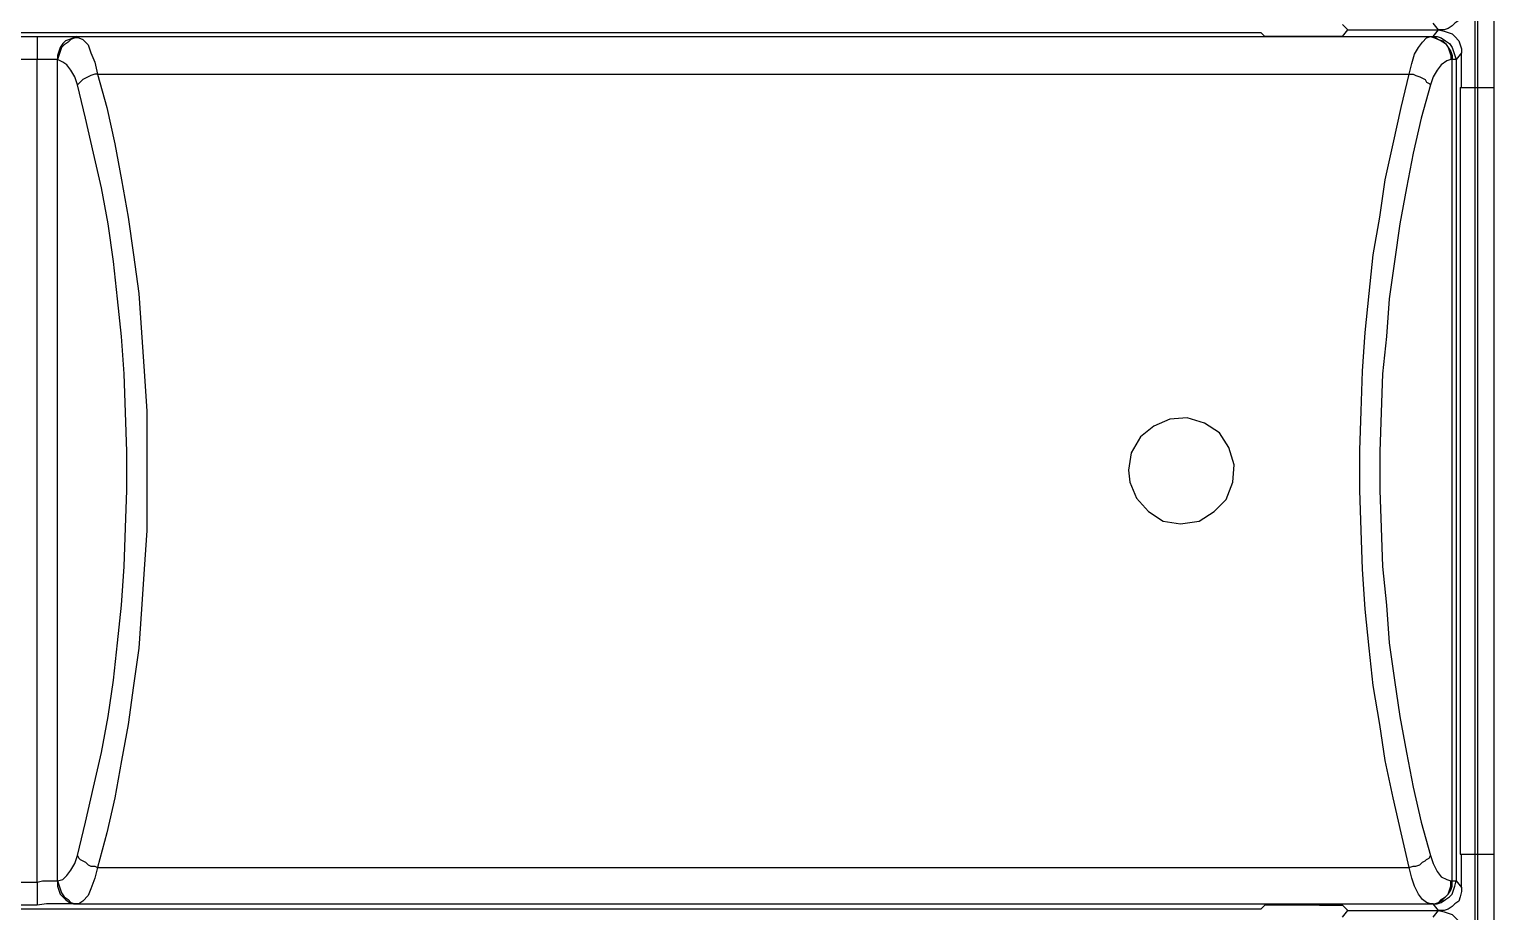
# Model space of a CAD drawing. Header units: centimetres. Extents: x -9.3 to 8.8, y -8.1 to 9.2.
# Drawn here: x -5.013 to -3.08, y 3.106 to 4.27 of the extents above; entities that cross this region are included whole.
import ezdxf

# ---------------------------------------------------------------- set-up
doc = ezdxf.new("R2010")
doc.units = ezdxf.units.CM
doc.header["$MEASUREMENT"] = 0
doc.layers.add('Camada 1', color=7, linetype='Continuous')

msp = doc.modelspace()

# ---------------------------------------------------------------- linework, layer by layer
at = {"layer": 'Camada 1', "color": 250, "lineweight": 25}
for points in [[(-3.10092, -0.43744), (-3.10092, -0.43744), (-3.10092, 6.67103), (-3.10092, 6.67103)], [(-3.10092, -0.43744), (-3.10092, -0.43744), (-3.10092, 6.67103), (-3.10092, 6.67103)], [(-3.07975, 6.68867), (-3.07975, 6.68867), (-3.07975, -0.45508), (-3.07975, -0.45508)], [(-3.07975, 6.68867), (-3.07975, 6.68867), (-3.07975, -0.45508), (-3.07975, -0.45508)], [(-3.10445, -0.43392), (-3.10445, -0.43392), (-3.10445, 6.6675), (-3.10445, 6.6675)], [(-3.10445, -0.43392), (-3.10445, -0.43392), (-3.10445, 6.6675), (-3.10445, 6.6675)], [(-3.27244, 4.26932), (-3.27244, 4.26932), (-3.27953, 4.27637), (-3.27953, 4.27637)], [(-3.15242, 4.26932), (-3.15242, 4.26932), (-3.15951, 4.27814), (-3.15951, 4.27814)], [(-6.64051, 4.26579), (-6.64051, 4.26579), (-3.3872, 4.26579), (-3.3872, 4.26579)], [(-5.02356, 4.2605), (-5.02356, 4.2605), (-5.00239, 4.2605), (-5.00239, 4.2605)], [(-5.00239, 4.2605), (-5.00239, 4.2605), (-4.9512, 4.2605), (-4.9512, 4.2605)], [(-5.00239, 4.2605), (-5.00239, 4.2605), (-5.00239, 4.23048), (-5.00239, 4.23048)], [(-4.9512, 4.2605), (-4.9512, 4.2605), (-3.16301, 4.2605), (-3.16301, 4.2605)], [(-4.9512, 4.2605), (-4.9512, 4.2605), (-4.94767, 4.25873), (-4.94767, 4.25873)], [(-3.38191, 4.2605), (-3.38191, 4.2605), (-3.3872, 4.26579), (-3.3872, 4.26579)], [(-3.30955, 4.2605), (-3.30955, 4.2605), (-3.38191, 4.2605), (-3.38191, 4.2605)], [(-3.27953, 4.2605), (-3.27953, 4.2605), (-3.30955, 4.2605), (-3.30955, 4.2605)], [(-3.27953, 4.2605), (-3.27953, 4.2605), (-3.27244, 4.26932), (-3.27244, 4.26932)], [(-3.27244, 4.26932), (-3.27244, 4.26932), (-3.15242, 4.26932), (-3.15242, 4.26932)], [(-3.27244, 4.26932), (-3.27244, 4.26932), (-3.15242, 4.26932), (-3.15242, 4.26932)], [(-3.16301, 4.2605), (-3.16301, 4.2605), (-3.16124, 4.2605), (-3.16124, 4.2605)], [(-3.16124, 4.2605), (-3.16124, 4.2605), (-3.15951, 4.2605), (-3.15951, 4.2605)], [(-3.15951, 4.2605), (-3.15951, 4.2605), (-3.15242, 4.26932), (-3.15242, 4.26932)], [(-3.1224, 4.2393), (-3.1224, 4.2393), (-3.12946, 4.23048), (-3.12946, 4.23048)], [(-3.1224, 4.1934), (-3.1224, 4.1934), (-3.1224, 4.2393), (-3.1224, 4.2393)], [(-5.00239, 4.23048), (-5.00239, 4.23048), (-5.02356, 4.23048), (-5.02356, 4.23048)], [(-5.00239, 3.14487), (-5.00239, 3.14487), (-5.00239, 4.23048), (-5.00239, 4.23048)], [(-4.9759, 4.23048), (-4.9759, 4.23048), (-5.00239, 4.23048), (-5.00239, 4.23048)], [(-4.9759, 3.14664), (-4.9759, 3.14664), (-4.9759, 4.23048), (-4.9759, 4.23048)], [(-4.9759, 4.23048), (-4.9759, 4.23048), (-4.9759, 4.23048), (-4.9759, 4.23048)], [(-3.13478, 4.23048), (-3.13478, 4.23048), (-3.13651, 4.23048), (-3.13651, 4.23048)], [(-3.13478, 3.14664), (-3.13478, 3.14664), (-3.13478, 4.23048), (-3.13478, 4.23048)], [(-3.12946, 4.23048), (-3.12946, 4.23048), (-3.13478, 4.23048), (-3.13478, 4.23048)], [(-3.12946, 4.23048), (-3.12946, 4.23048), (-3.12946, 3.14664), (-3.12946, 3.14664)], [(-4.92294, 4.21104), (-4.92294, 4.21104), (-3.19126, 4.21104), (-3.19126, 4.21104)], [(-3.12417, 4.1934), (-3.12417, 4.1934), (-3.12417, 3.18192), (-3.12417, 3.18192)], [(-3.12417, 4.1934), (-3.12417, 4.1934), (-3.07975, 4.1934), (-3.07975, 4.1934)], [(-3.12417, 3.18192), (-3.12417, 3.18192), (-3.07975, 3.18192), (-3.07975, 3.18192)], [(-3.1224, 3.13782), (-3.1224, 3.13782), (-3.1224, 3.18192), (-3.1224, 3.18192)], [(-4.92294, 3.16428), (-4.92294, 3.16428), (-3.19126, 3.16428), (-3.19126, 3.16428)], [(-5.02356, 3.14487), (-5.02356, 3.14487), (-5.00239, 3.14487), (-5.00239, 3.14487)], [(-5.00239, 3.14487), (-5.00239, 3.14487), (-5.00239, 3.11485), (-5.00239, 3.11485)], [(-4.9759, 3.14664), (-4.9759, 3.14664), (-4.9759, 3.14664), (-4.9759, 3.14664)], [(-3.13651, 3.14664), (-3.13651, 3.14664), (-3.13478, 3.14664), (-3.13478, 3.14664)], [(-3.13478, 3.14664), (-3.13478, 3.14664), (-3.12946, 3.14664), (-3.12946, 3.14664)], [(-3.12946, 3.14664), (-3.12946, 3.14664), (-3.1224, 3.13782), (-3.1224, 3.13782)], [(-5.00239, 3.11485), (-5.00239, 3.11485), (-5.02356, 3.11485), (-5.02356, 3.11485)], [(-4.9512, 3.11662), (-4.9512, 3.11662), (-3.16301, 3.11662), (-3.16301, 3.11662)], [(-4.94767, 3.11662), (-4.94767, 3.11662), (-4.9512, 3.11662), (-4.9512, 3.11662)], [(-3.38191, 3.11485), (-3.38191, 3.11485), (-3.3872, 3.10956), (-3.3872, 3.10956)], [(-3.30955, 3.11485), (-3.30955, 3.11485), (-3.38191, 3.11485), (-3.38191, 3.11485)], [(-3.30955, 3.11485), (-3.30955, 3.11485), (-3.27953, 3.11485), (-3.27953, 3.11485)], [(-3.27244, 3.1078), (-3.27244, 3.1078), (-3.27953, 3.11485), (-3.27953, 3.11485)], [(-3.16124, 3.11662), (-3.16124, 3.11662), (-3.16301, 3.11662), (-3.16301, 3.11662)], [(-3.15951, 3.11662), (-3.15951, 3.11662), (-3.16124, 3.11662), (-3.16124, 3.11662)], [(-3.15242, 3.1078), (-3.15242, 3.1078), (-3.15951, 3.11662), (-3.15951, 3.11662)], [(-3.3872, 3.10956), (-3.3872, 3.10956), (-6.64051, 3.10956), (-6.64051, 3.10956)], [(-3.27953, 3.09898), (-3.27953, 3.09898), (-3.27244, 3.1078), (-3.27244, 3.1078)], [(-3.27244, 3.1078), (-3.27244, 3.1078), (-3.15242, 3.1078), (-3.15242, 3.1078)], [(-3.27244, 3.1078), (-3.27244, 3.1078), (-3.15242, 3.1078), (-3.15242, 3.1078)], [(-3.15951, 3.09898), (-3.15951, 3.09898), (-3.15242, 3.1078), (-3.15242, 3.1078)]]:
    msp.add_open_spline(points, degree=3, dxfattribs=at)
for points, knots in [([(-3.1224, 4.2993), (-3.1224, 4.2993), (-3.1224, 4.29401), (-3.1224, 4.29401), (-3.1224, 4.29401), (-3.12417, 4.28696), (-3.12417, 4.28696), (-3.12417, 4.28696), (-3.12596, 4.28166), (-3.12596, 4.28166), (-3.12596, 4.28166), (-3.13126, 4.27814), (-3.13126, 4.27814), (-3.13126, 4.27814), (-3.13478, 4.27461), (-3.13478, 4.27461), (-3.13478, 4.27461), (-3.14008, 4.27108), (-3.14008, 4.27108), (-3.14008, 4.27108), (-3.14537, 4.26932), (-3.14537, 4.26932), (-3.14537, 4.26932), (-3.15242, 4.26932), (-3.15242, 4.26932)], [0, 0, 0, 0, 0.125, 0.125, 0.125, 0.25, 0.25, 0.25, 0.375, 0.375, 0.375, 0.5, 0.5, 0.5, 0.625, 0.625, 0.625, 0.75, 0.75, 0.75, 0.875, 0.875, 0.875, 1, 1, 1, 1]), ([(-4.9512, 4.2605), (-4.9512, 4.2605), (-4.95473, 4.25873), (-4.95473, 4.25873), (-4.95473, 4.25873), (-4.96002, 4.25697), (-4.96002, 4.25697), (-4.96002, 4.25697), (-4.96531, 4.25521), (-4.96531, 4.25521), (-4.96531, 4.25521), (-4.96884, 4.25164), (-4.96884, 4.25164), (-4.96884, 4.25164), (-4.97237, 4.24639), (-4.97237, 4.24639), (-4.97237, 4.24639), (-4.97413, 4.24106), (-4.97413, 4.24106), (-4.97413, 4.24106), (-4.9759, 4.23577), (-4.9759, 4.23577), (-4.9759, 4.23577), (-4.9759, 4.23048), (-4.9759, 4.23048)], [0, 0, 0, 0, 0.125, 0.125, 0.125, 0.25, 0.25, 0.25, 0.375, 0.375, 0.375, 0.5, 0.5, 0.5, 0.625, 0.625, 0.625, 0.75, 0.75, 0.75, 0.875, 0.875, 0.875, 1, 1, 1, 1]), ([(-4.94767, 4.25873), (-4.94767, 4.25873), (-4.95297, 4.25873), (-4.95297, 4.25873), (-4.95297, 4.25873), (-4.95826, 4.25697), (-4.95826, 4.25697), (-4.95826, 4.25697), (-4.96179, 4.25344), (-4.96179, 4.25344), (-4.96179, 4.25344), (-4.96708, 4.24991), (-4.96708, 4.24991), (-4.96708, 4.24991), (-4.9706, 4.24639), (-4.9706, 4.24639), (-4.9706, 4.24639), (-4.97237, 4.24106), (-4.97237, 4.24106), (-4.97237, 4.24106), (-4.97413, 4.23577), (-4.97413, 4.23577), (-4.97413, 4.23577), (-4.9759, 4.23048), (-4.9759, 4.23048)], [0, 0, 0, 0, 0.125, 0.125, 0.125, 0.25, 0.25, 0.25, 0.375, 0.375, 0.375, 0.5, 0.5, 0.5, 0.625, 0.625, 0.625, 0.75, 0.75, 0.75, 0.875, 0.875, 0.875, 1, 1, 1, 1]), ([(-4.94767, 4.25873), (-4.94767, 4.25873), (-4.94235, 4.25697), (-4.94235, 4.25697), (-4.94235, 4.25697), (-4.93529, 4.24991), (-4.93529, 4.24991), (-4.93529, 4.24991), (-4.93176, 4.2393), (-4.93176, 4.2393), (-4.93176, 4.2393), (-4.92647, 4.22695), (-4.92647, 4.22695), (-4.92647, 4.22695), (-4.92294, 4.21104), (-4.92294, 4.21104)], [0, 0, 0, 0, 0.2, 0.2, 0.2, 0.4, 0.4, 0.4, 0.6, 0.6, 0.6, 0.8, 0.8, 0.8, 1, 1, 1, 1]), ([(-3.19126, 4.21104), (-3.19126, 4.21104), (-3.18774, 4.22518), (-3.18774, 4.22518), (-3.18774, 4.22518), (-3.18421, 4.23753), (-3.18421, 4.23753), (-3.18421, 4.23753), (-3.17892, 4.24639), (-3.17892, 4.24639), (-3.17892, 4.24639), (-3.17363, 4.25344), (-3.17363, 4.25344), (-3.17363, 4.25344), (-3.16833, 4.25873), (-3.16833, 4.25873), (-3.16833, 4.25873), (-3.16301, 4.2605), (-3.16301, 4.2605)], [0, 0, 0, 0, 0.1666667, 0.1666667, 0.1666667, 0.3333333, 0.3333333, 0.3333333, 0.5, 0.5, 0.5, 0.6666667, 0.6666667, 0.6666667, 0.8333333, 0.8333333, 0.8333333, 1, 1, 1, 1]), ([(-3.16301, 4.2605), (-3.16301, 4.2605), (-3.15771, 4.25873), (-3.15771, 4.25873), (-3.15771, 4.25873), (-3.15242, 4.25697), (-3.15242, 4.25697), (-3.15242, 4.25697), (-3.1489, 4.25521), (-3.1489, 4.25521), (-3.1489, 4.25521), (-3.1436, 4.25164), (-3.1436, 4.25164), (-3.1436, 4.25164), (-3.14008, 4.24639), (-3.14008, 4.24639), (-3.14008, 4.24639), (-3.13831, 4.24106), (-3.13831, 4.24106), (-3.13831, 4.24106), (-3.13651, 4.23577), (-3.13651, 4.23577), (-3.13651, 4.23577), (-3.13651, 4.23048), (-3.13651, 4.23048)], [0, 0, 0, 0, 0.125, 0.125, 0.125, 0.25, 0.25, 0.25, 0.375, 0.375, 0.375, 0.5, 0.5, 0.5, 0.625, 0.625, 0.625, 0.75, 0.75, 0.75, 0.875, 0.875, 0.875, 1, 1, 1, 1]), ([(-3.16124, 4.2605), (-3.16124, 4.2605), (-3.15595, 4.25873), (-3.15595, 4.25873), (-3.15595, 4.25873), (-3.15242, 4.25697), (-3.15242, 4.25697), (-3.15242, 4.25697), (-3.14713, 4.25521), (-3.14713, 4.25521), (-3.14713, 4.25521), (-3.1436, 4.25164), (-3.1436, 4.25164), (-3.1436, 4.25164), (-3.14008, 4.24639), (-3.14008, 4.24639), (-3.14008, 4.24639), (-3.13651, 4.24106), (-3.13651, 4.24106), (-3.13651, 4.24106), (-3.13478, 4.23577), (-3.13478, 4.23577), (-3.13478, 4.23577), (-3.13478, 4.23048), (-3.13478, 4.23048)], [0, 0, 0, 0, 0.125, 0.125, 0.125, 0.25, 0.25, 0.25, 0.375, 0.375, 0.375, 0.5, 0.5, 0.5, 0.625, 0.625, 0.625, 0.75, 0.75, 0.75, 0.875, 0.875, 0.875, 1, 1, 1, 1]), ([(-3.15951, 4.2605), (-3.15951, 4.2605), (-3.15419, 4.2605), (-3.15419, 4.2605), (-3.15419, 4.2605), (-3.1489, 4.25873), (-3.1489, 4.25873), (-3.1489, 4.25873), (-3.1436, 4.25521), (-3.1436, 4.25521), (-3.1436, 4.25521), (-3.13831, 4.25164), (-3.13831, 4.25164), (-3.13831, 4.25164), (-3.13478, 4.24639), (-3.13478, 4.24639), (-3.13478, 4.24639), (-3.13302, 4.24106), (-3.13302, 4.24106), (-3.13302, 4.24106), (-3.13126, 4.23577), (-3.13126, 4.23577), (-3.13126, 4.23577), (-3.12946, 4.23048), (-3.12946, 4.23048)], [0, 0, 0, 0, 0.125, 0.125, 0.125, 0.25, 0.25, 0.25, 0.375, 0.375, 0.375, 0.5, 0.5, 0.5, 0.625, 0.625, 0.625, 0.75, 0.75, 0.75, 0.875, 0.875, 0.875, 1, 1, 1, 1]), ([(-3.15242, 4.26932), (-3.15242, 4.26932), (-3.14537, 4.26755), (-3.14537, 4.26755), (-3.14537, 4.26755), (-3.14008, 4.26579), (-3.14008, 4.26579), (-3.14008, 4.26579), (-3.13478, 4.26403), (-3.13478, 4.26403), (-3.13478, 4.26403), (-3.13126, 4.2605), (-3.13126, 4.2605), (-3.13126, 4.2605), (-3.12596, 4.25521), (-3.12596, 4.25521), (-3.12596, 4.25521), (-3.12417, 4.24991), (-3.12417, 4.24991), (-3.12417, 4.24991), (-3.1224, 4.24459), (-3.1224, 4.24459), (-3.1224, 4.24459), (-3.1224, 4.2393), (-3.1224, 4.2393)], [0, 0, 0, 0, 0.125, 0.125, 0.125, 0.25, 0.25, 0.25, 0.375, 0.375, 0.375, 0.5, 0.5, 0.5, 0.625, 0.625, 0.625, 0.75, 0.75, 0.75, 0.875, 0.875, 0.875, 1, 1, 1, 1]), ([(-4.9494, 4.19693), (-4.9494, 4.19693), (-4.95297, 4.20751), (-4.95297, 4.20751), (-4.95297, 4.20751), (-4.95826, 4.21637), (-4.95826, 4.21637), (-4.95826, 4.21637), (-4.96355, 4.22342), (-4.96355, 4.22342), (-4.96355, 4.22342), (-4.96884, 4.22695), (-4.96884, 4.22695), (-4.96884, 4.22695), (-4.9759, 4.23048), (-4.9759, 4.23048)], [0, 0, 0, 0, 0.2, 0.2, 0.2, 0.4, 0.4, 0.4, 0.6, 0.6, 0.6, 0.8, 0.8, 0.8, 1, 1, 1, 1]), ([(-3.13651, 4.23048), (-3.13651, 4.23048), (-3.14184, 4.22871), (-3.14184, 4.22871), (-3.14184, 4.22871), (-3.1489, 4.22342), (-3.1489, 4.22342), (-3.1489, 4.22342), (-3.15419, 4.21637), (-3.15419, 4.21637), (-3.15419, 4.21637), (-3.15951, 4.20751), (-3.15951, 4.20751), (-3.15951, 4.20751), (-3.16301, 4.19693), (-3.16301, 4.19693)], [0, 0, 0, 0, 0.2, 0.2, 0.2, 0.4, 0.4, 0.4, 0.6, 0.6, 0.6, 0.8, 0.8, 0.8, 1, 1, 1, 1]), ([(-4.92294, 4.21104), (-4.92294, 4.21104), (-4.92647, 4.21104), (-4.92647, 4.21104), (-4.92647, 4.21104), (-4.93176, 4.20927), (-4.93176, 4.20927), (-4.93176, 4.20927), (-4.93529, 4.20751), (-4.93529, 4.20751), (-4.93529, 4.20751), (-4.93882, 4.20575), (-4.93882, 4.20575), (-4.93882, 4.20575), (-4.94235, 4.20398), (-4.94235, 4.20398), (-4.94235, 4.20398), (-4.94587, 4.20046), (-4.94587, 4.20046), (-4.94587, 4.20046), (-4.94767, 4.19869), (-4.94767, 4.19869), (-4.94767, 4.19869), (-4.9494, 4.19693), (-4.9494, 4.19693)], [0, 0, 0, 0, 0.125, 0.125, 0.125, 0.25, 0.25, 0.25, 0.375, 0.375, 0.375, 0.5, 0.5, 0.5, 0.625, 0.625, 0.625, 0.75, 0.75, 0.75, 0.875, 0.875, 0.875, 1, 1, 1, 1]), ([(-4.9494, 3.18015), (-4.9494, 3.18015), (-4.93882, 3.22432), (-4.93882, 3.22432), (-4.93882, 3.22432), (-4.92824, 3.27018), (-4.92824, 3.27018), (-4.92824, 3.27018), (-4.91765, 3.31608), (-4.91765, 3.31608), (-4.91765, 3.31608), (-4.90883, 3.36374), (-4.90883, 3.36374), (-4.90883, 3.36374), (-4.90178, 3.41143), (-4.90178, 3.41143), (-4.90178, 3.41143), (-4.89649, 3.46082), (-4.89649, 3.46082), (-4.89649, 3.46082), (-4.89116, 3.51028), (-4.89116, 3.51028), (-4.89116, 3.51028), (-4.88763, 3.56147), (-4.88763, 3.56147), (-4.88763, 3.56147), (-4.88587, 3.61262), (-4.88587, 3.61262), (-4.88587, 3.61262), (-4.8841, 3.66208), (-4.8841, 3.66208), (-4.8841, 3.66208), (-4.8841, 3.71327), (-4.8841, 3.71327), (-4.8841, 3.71327), (-4.88587, 3.76446), (-4.88587, 3.76446), (-4.88587, 3.76446), (-4.88763, 3.81565), (-4.88763, 3.81565), (-4.88763, 3.81565), (-4.89116, 3.86507), (-4.89116, 3.86507), (-4.89116, 3.86507), (-4.89649, 3.91449), (-4.89649, 3.91449), (-4.89649, 3.91449), (-4.90178, 3.96392), (-4.90178, 3.96392), (-4.90178, 3.96392), (-4.90883, 4.01334), (-4.90883, 4.01334), (-4.90883, 4.01334), (-4.91765, 4.061), (-4.91765, 4.061), (-4.91765, 4.061), (-4.92824, 4.1069), (-4.92824, 4.1069), (-4.92824, 4.1069), (-4.93882, 4.15279), (-4.93882, 4.15279), (-4.93882, 4.15279), (-4.9494, 4.19693), (-4.9494, 4.19693)], [0, 0, 0, 0, 0.047619, 0.047619, 0.047619, 0.0952381, 0.0952381, 0.0952381, 0.1428571, 0.1428571, 0.1428571, 0.1904762, 0.1904762, 0.1904762, 0.2380952, 0.2380952, 0.2380952, 0.2857143, 0.2857143, 0.2857143, 0.3333333, 0.3333333, 0.3333333, 0.3809524, 0.3809524, 0.3809524, 0.4285714, 0.4285714, 0.4285714, 0.4761905, 0.4761905, 0.4761905, 0.5238095, 0.5238095, 0.5238095, 0.5714286, 0.5714286, 0.5714286, 0.6190476, 0.6190476, 0.6190476, 0.6666667, 0.6666667, 0.6666667, 0.7142857, 0.7142857, 0.7142857, 0.7619048, 0.7619048, 0.7619048, 0.8095238, 0.8095238, 0.8095238, 0.8571429, 0.8571429, 0.8571429, 0.9047619, 0.9047619, 0.9047619, 0.952381, 0.952381, 0.952381, 1, 1, 1, 1]), ([(-4.92294, 4.21104), (-4.92294, 4.21104), (-4.9106, 4.16694), (-4.9106, 4.16694), (-4.9106, 4.16694), (-4.89998, 4.11925), (-4.89998, 4.11925), (-4.89998, 4.11925), (-4.89116, 4.07162), (-4.89116, 4.07162), (-4.89116, 4.07162), (-4.88234, 4.02216), (-4.88234, 4.02216), (-4.88234, 4.02216), (-4.87528, 3.97277), (-4.87528, 3.97277), (-4.87528, 3.97277), (-4.86823, 3.92158), (-4.86823, 3.92158), (-4.86823, 3.92158), (-4.8647, 3.87036), (-4.8647, 3.87036), (-4.8647, 3.87036), (-4.86117, 3.81917), (-4.86117, 3.81917), (-4.86117, 3.81917), (-4.85761, 3.76622), (-4.85761, 3.76622), (-4.85761, 3.76622), (-4.85761, 3.60913), (-4.85761, 3.60913), (-4.85761, 3.60913), (-4.86117, 3.55794), (-4.86117, 3.55794), (-4.86117, 3.55794), (-4.8647, 3.50499), (-4.8647, 3.50499), (-4.8647, 3.50499), (-4.86823, 3.45377), (-4.86823, 3.45377), (-4.86823, 3.45377), (-4.87528, 3.40434), (-4.87528, 3.40434), (-4.87528, 3.40434), (-4.88234, 3.35315), (-4.88234, 3.35315), (-4.88234, 3.35315), (-4.89116, 3.30549), (-4.89116, 3.30549), (-4.89116, 3.30549), (-4.89998, 3.25607), (-4.89998, 3.25607), (-4.89998, 3.25607), (-4.9106, 3.21017), (-4.9106, 3.21017), (-4.9106, 3.21017), (-4.92294, 3.16428), (-4.92294, 3.16428)], [0, 0, 0, 0, 0.0526316, 0.0526316, 0.0526316, 0.1052632, 0.1052632, 0.1052632, 0.1578947, 0.1578947, 0.1578947, 0.2105263, 0.2105263, 0.2105263, 0.2631579, 0.2631579, 0.2631579, 0.3157895, 0.3157895, 0.3157895, 0.3684211, 0.3684211, 0.3684211, 0.4210526, 0.4210526, 0.4210526, 0.4736842, 0.4736842, 0.4736842, 0.5263158, 0.5263158, 0.5263158, 0.5789474, 0.5789474, 0.5789474, 0.6315789, 0.6315789, 0.6315789, 0.6842105, 0.6842105, 0.6842105, 0.7368421, 0.7368421, 0.7368421, 0.7894737, 0.7894737, 0.7894737, 0.8421053, 0.8421053, 0.8421053, 0.8947368, 0.8947368, 0.8947368, 0.9473684, 0.9473684, 0.9473684, 1, 1, 1, 1]), ([(-3.19126, 3.16428), (-3.19126, 3.16428), (-3.20185, 3.21017), (-3.20185, 3.21017), (-3.20185, 3.21017), (-3.21243, 3.25607), (-3.21243, 3.25607), (-3.21243, 3.25607), (-3.22305, 3.30549), (-3.22305, 3.30549), (-3.22305, 3.30549), (-3.2301, 3.35315), (-3.2301, 3.35315), (-3.2301, 3.35315), (-3.23892, 3.40434), (-3.23892, 3.40434), (-3.23892, 3.40434), (-3.24422, 3.45377), (-3.24422, 3.45377), (-3.24422, 3.45377), (-3.24951, 3.50499), (-3.24951, 3.50499), (-3.24951, 3.50499), (-3.25304, 3.55794), (-3.25304, 3.55794), (-3.25304, 3.55794), (-3.2548, 3.60913), (-3.2548, 3.60913), (-3.2548, 3.60913), (-3.25656, 3.66208), (-3.25656, 3.66208), (-3.25656, 3.66208), (-3.25656, 3.71503), (-3.25656, 3.71503), (-3.25656, 3.71503), (-3.2548, 3.76622), (-3.2548, 3.76622), (-3.2548, 3.76622), (-3.25304, 3.81917), (-3.25304, 3.81917), (-3.25304, 3.81917), (-3.24951, 3.87036), (-3.24951, 3.87036), (-3.24951, 3.87036), (-3.24422, 3.92158), (-3.24422, 3.92158), (-3.24422, 3.92158), (-3.23892, 3.97277), (-3.23892, 3.97277), (-3.23892, 3.97277), (-3.2301, 4.02216), (-3.2301, 4.02216), (-3.2301, 4.02216), (-3.22305, 4.07162), (-3.22305, 4.07162), (-3.22305, 4.07162), (-3.21243, 4.11925), (-3.21243, 4.11925), (-3.21243, 4.11925), (-3.20185, 4.16694), (-3.20185, 4.16694), (-3.20185, 4.16694), (-3.19126, 4.21104), (-3.19126, 4.21104)], [0, 0, 0, 0, 0.047619, 0.047619, 0.047619, 0.0952381, 0.0952381, 0.0952381, 0.1428571, 0.1428571, 0.1428571, 0.1904762, 0.1904762, 0.1904762, 0.2380952, 0.2380952, 0.2380952, 0.2857143, 0.2857143, 0.2857143, 0.3333333, 0.3333333, 0.3333333, 0.3809524, 0.3809524, 0.3809524, 0.4285714, 0.4285714, 0.4285714, 0.4761905, 0.4761905, 0.4761905, 0.5238095, 0.5238095, 0.5238095, 0.5714286, 0.5714286, 0.5714286, 0.6190476, 0.6190476, 0.6190476, 0.6666667, 0.6666667, 0.6666667, 0.7142857, 0.7142857, 0.7142857, 0.7619048, 0.7619048, 0.7619048, 0.8095238, 0.8095238, 0.8095238, 0.8571429, 0.8571429, 0.8571429, 0.9047619, 0.9047619, 0.9047619, 0.952381, 0.952381, 0.952381, 1, 1, 1, 1]), ([(-3.16301, 4.19693), (-3.16301, 4.19693), (-3.17539, 4.15279), (-3.17539, 4.15279), (-3.17539, 4.15279), (-3.18597, 4.1069), (-3.18597, 4.1069), (-3.18597, 4.1069), (-3.19479, 4.061), (-3.19479, 4.061), (-3.19479, 4.061), (-3.20361, 4.01334), (-3.20361, 4.01334), (-3.20361, 4.01334), (-3.21067, 3.96392), (-3.21067, 3.96392), (-3.21067, 3.96392), (-3.21776, 3.91449), (-3.21776, 3.91449), (-3.21776, 3.91449), (-3.22129, 3.86507), (-3.22129, 3.86507), (-3.22129, 3.86507), (-3.22658, 3.81565), (-3.22658, 3.81565), (-3.22658, 3.81565), (-3.22834, 3.76446), (-3.22834, 3.76446), (-3.22834, 3.76446), (-3.2301, 3.71327), (-3.2301, 3.71327), (-3.2301, 3.71327), (-3.2301, 3.66208), (-3.2301, 3.66208), (-3.2301, 3.66208), (-3.22834, 3.61262), (-3.22834, 3.61262), (-3.22834, 3.61262), (-3.22658, 3.56147), (-3.22658, 3.56147), (-3.22658, 3.56147), (-3.22129, 3.51028), (-3.22129, 3.51028), (-3.22129, 3.51028), (-3.21776, 3.46082), (-3.21776, 3.46082), (-3.21776, 3.46082), (-3.21067, 3.41143), (-3.21067, 3.41143), (-3.21067, 3.41143), (-3.20361, 3.36374), (-3.20361, 3.36374), (-3.20361, 3.36374), (-3.19479, 3.31608), (-3.19479, 3.31608), (-3.19479, 3.31608), (-3.18597, 3.27018), (-3.18597, 3.27018), (-3.18597, 3.27018), (-3.17539, 3.22432), (-3.17539, 3.22432), (-3.17539, 3.22432), (-3.16301, 3.18015), (-3.16301, 3.18015)], [0, 0, 0, 0, 0.047619, 0.047619, 0.047619, 0.0952381, 0.0952381, 0.0952381, 0.1428571, 0.1428571, 0.1428571, 0.1904762, 0.1904762, 0.1904762, 0.2380952, 0.2380952, 0.2380952, 0.2857143, 0.2857143, 0.2857143, 0.3333333, 0.3333333, 0.3333333, 0.3809524, 0.3809524, 0.3809524, 0.4285714, 0.4285714, 0.4285714, 0.4761905, 0.4761905, 0.4761905, 0.5238095, 0.5238095, 0.5238095, 0.5714286, 0.5714286, 0.5714286, 0.6190476, 0.6190476, 0.6190476, 0.6666667, 0.6666667, 0.6666667, 0.7142857, 0.7142857, 0.7142857, 0.7619048, 0.7619048, 0.7619048, 0.8095238, 0.8095238, 0.8095238, 0.8571429, 0.8571429, 0.8571429, 0.9047619, 0.9047619, 0.9047619, 0.952381, 0.952381, 0.952381, 1, 1, 1, 1]), ([(-3.19126, 4.21104), (-3.19126, 4.21104), (-3.18597, 4.21104), (-3.18597, 4.21104), (-3.18597, 4.21104), (-3.18244, 4.20927), (-3.18244, 4.20927), (-3.18244, 4.20927), (-3.17715, 4.20751), (-3.17715, 4.20751), (-3.17715, 4.20751), (-3.17363, 4.20575), (-3.17363, 4.20575), (-3.17363, 4.20575), (-3.17006, 4.20398), (-3.17006, 4.20398), (-3.17006, 4.20398), (-3.16833, 4.20046), (-3.16833, 4.20046), (-3.16833, 4.20046), (-3.16477, 4.19869), (-3.16477, 4.19869), (-3.16477, 4.19869), (-3.16301, 4.19693), (-3.16301, 4.19693)], [0, 0, 0, 0, 0.125, 0.125, 0.125, 0.25, 0.25, 0.25, 0.375, 0.375, 0.375, 0.5, 0.5, 0.5, 0.625, 0.625, 0.625, 0.75, 0.75, 0.75, 0.875, 0.875, 0.875, 1, 1, 1, 1]), ([(-3.56196, 3.68854), (-3.56196, 3.68854), (-3.55844, 3.71151), (-3.55844, 3.71151), (-3.55844, 3.71151), (-3.54609, 3.73267), (-3.54609, 3.73267), (-3.54609, 3.73267), (-3.52841, 3.74682), (-3.52841, 3.74682), (-3.52841, 3.74682), (-3.50725, 3.75564), (-3.50725, 3.75564), (-3.50725, 3.75564), (-3.48428, 3.7574), (-3.48428, 3.7574), (-3.48428, 3.7574), (-3.46135, 3.75035), (-3.46135, 3.75035), (-3.46135, 3.75035), (-3.44191, 3.73796), (-3.44191, 3.73796), (-3.44191, 3.73796), (-3.42957, 3.71856), (-3.42957, 3.71856), (-3.42957, 3.71856), (-3.42251, 3.69559), (-3.42251, 3.69559), (-3.42251, 3.69559), (-3.42427, 3.67266), (-3.42427, 3.67266), (-3.42427, 3.67266), (-3.43309, 3.6497), (-3.43309, 3.6497), (-3.43309, 3.6497), (-3.44897, 3.63382), (-3.44897, 3.63382), (-3.44897, 3.63382), (-3.46841, 3.62148), (-3.46841, 3.62148), (-3.46841, 3.62148), (-3.4931, 3.61795), (-3.4931, 3.61795), (-3.4931, 3.61795), (-3.51607, 3.62148), (-3.51607, 3.62148), (-3.51607, 3.62148), (-3.53547, 3.63382), (-3.53547, 3.63382), (-3.53547, 3.63382), (-3.55134, 3.6515), (-3.55134, 3.6515), (-3.55134, 3.6515), (-3.5602, 3.67266), (-3.5602, 3.67266), (-3.5602, 3.67266), (-3.56196, 3.68854), (-3.56196, 3.68854)], [0, 0, 0, 0, 0.0526316, 0.0526316, 0.0526316, 0.1052632, 0.1052632, 0.1052632, 0.1578947, 0.1578947, 0.1578947, 0.2105263, 0.2105263, 0.2105263, 0.2631579, 0.2631579, 0.2631579, 0.3157895, 0.3157895, 0.3157895, 0.3684211, 0.3684211, 0.3684211, 0.4210526, 0.4210526, 0.4210526, 0.4736842, 0.4736842, 0.4736842, 0.5263158, 0.5263158, 0.5263158, 0.5789474, 0.5789474, 0.5789474, 0.6315789, 0.6315789, 0.6315789, 0.6842105, 0.6842105, 0.6842105, 0.7368421, 0.7368421, 0.7368421, 0.7894737, 0.7894737, 0.7894737, 0.8421053, 0.8421053, 0.8421053, 0.8947368, 0.8947368, 0.8947368, 0.9473684, 0.9473684, 0.9473684, 1, 1, 1, 1]), ([(-3.56196, 3.68854), (-3.56196, 3.68854), (-3.55844, 3.71151), (-3.55844, 3.71151), (-3.55844, 3.71151), (-3.54609, 3.73267), (-3.54609, 3.73267), (-3.54609, 3.73267), (-3.52841, 3.74682), (-3.52841, 3.74682), (-3.52841, 3.74682), (-3.50725, 3.75564), (-3.50725, 3.75564), (-3.50725, 3.75564), (-3.48428, 3.7574), (-3.48428, 3.7574), (-3.48428, 3.7574), (-3.46135, 3.75035), (-3.46135, 3.75035), (-3.46135, 3.75035), (-3.44191, 3.73796), (-3.44191, 3.73796), (-3.44191, 3.73796), (-3.42957, 3.71856), (-3.42957, 3.71856), (-3.42957, 3.71856), (-3.42251, 3.69559), (-3.42251, 3.69559), (-3.42251, 3.69559), (-3.42427, 3.67266), (-3.42427, 3.67266), (-3.42427, 3.67266), (-3.43309, 3.6497), (-3.43309, 3.6497), (-3.43309, 3.6497), (-3.44897, 3.63382), (-3.44897, 3.63382), (-3.44897, 3.63382), (-3.46841, 3.62148), (-3.46841, 3.62148), (-3.46841, 3.62148), (-3.4931, 3.61795), (-3.4931, 3.61795), (-3.4931, 3.61795), (-3.51607, 3.62148), (-3.51607, 3.62148), (-3.51607, 3.62148), (-3.53547, 3.63382), (-3.53547, 3.63382), (-3.53547, 3.63382), (-3.55134, 3.6515), (-3.55134, 3.6515), (-3.55134, 3.6515), (-3.5602, 3.67266), (-3.5602, 3.67266), (-3.5602, 3.67266), (-3.56196, 3.68854), (-3.56196, 3.68854)], [0, 0, 0, 0, 0.0526316, 0.0526316, 0.0526316, 0.1052632, 0.1052632, 0.1052632, 0.1578947, 0.1578947, 0.1578947, 0.2105263, 0.2105263, 0.2105263, 0.2631579, 0.2631579, 0.2631579, 0.3157895, 0.3157895, 0.3157895, 0.3684211, 0.3684211, 0.3684211, 0.4210526, 0.4210526, 0.4210526, 0.4736842, 0.4736842, 0.4736842, 0.5263158, 0.5263158, 0.5263158, 0.5789474, 0.5789474, 0.5789474, 0.6315789, 0.6315789, 0.6315789, 0.6842105, 0.6842105, 0.6842105, 0.7368421, 0.7368421, 0.7368421, 0.7894737, 0.7894737, 0.7894737, 0.8421053, 0.8421053, 0.8421053, 0.8947368, 0.8947368, 0.8947368, 0.9473684, 0.9473684, 0.9473684, 1, 1, 1, 1]), ([(-4.9759, 3.14664), (-4.9759, 3.14664), (-4.96884, 3.1484), (-4.96884, 3.1484), (-4.96884, 3.1484), (-4.96355, 3.15369), (-4.96355, 3.15369), (-4.96355, 3.15369), (-4.95826, 3.16075), (-4.95826, 3.16075), (-4.95826, 3.16075), (-4.95297, 3.16957), (-4.95297, 3.16957), (-4.95297, 3.16957), (-4.9494, 3.18015), (-4.9494, 3.18015)], [0, 0, 0, 0, 0.2, 0.2, 0.2, 0.4, 0.4, 0.4, 0.6, 0.6, 0.6, 0.8, 0.8, 0.8, 1, 1, 1, 1]), ([(-4.9494, 3.18015), (-4.9494, 3.18015), (-4.94767, 3.17662), (-4.94767, 3.17662), (-4.94767, 3.17662), (-4.94587, 3.17486), (-4.94587, 3.17486), (-4.94587, 3.17486), (-4.94235, 3.1731), (-4.94235, 3.1731), (-4.94235, 3.1731), (-4.93882, 3.17133), (-4.93882, 3.17133), (-4.93882, 3.17133), (-4.93529, 3.1678), (-4.93529, 3.1678), (-4.93529, 3.1678), (-4.93176, 3.16604), (-4.93176, 3.16604), (-4.93176, 3.16604), (-4.92647, 3.16604), (-4.92647, 3.16604), (-4.92647, 3.16604), (-4.92294, 3.16428), (-4.92294, 3.16428)], [0, 0, 0, 0, 0.125, 0.125, 0.125, 0.25, 0.25, 0.25, 0.375, 0.375, 0.375, 0.5, 0.5, 0.5, 0.625, 0.625, 0.625, 0.75, 0.75, 0.75, 0.875, 0.875, 0.875, 1, 1, 1, 1]), ([(-3.19126, 3.16428), (-3.19126, 3.16428), (-3.18597, 3.16604), (-3.18597, 3.16604), (-3.18597, 3.16604), (-3.18244, 3.16604), (-3.18244, 3.16604), (-3.18244, 3.16604), (-3.17715, 3.1678), (-3.17715, 3.1678), (-3.17715, 3.1678), (-3.17363, 3.17133), (-3.17363, 3.17133), (-3.17363, 3.17133), (-3.17006, 3.1731), (-3.17006, 3.1731), (-3.17006, 3.1731), (-3.16833, 3.17486), (-3.16833, 3.17486), (-3.16833, 3.17486), (-3.16477, 3.17662), (-3.16477, 3.17662), (-3.16477, 3.17662), (-3.16301, 3.18015), (-3.16301, 3.18015)], [0, 0, 0, 0, 0.125, 0.125, 0.125, 0.25, 0.25, 0.25, 0.375, 0.375, 0.375, 0.5, 0.5, 0.5, 0.625, 0.625, 0.625, 0.75, 0.75, 0.75, 0.875, 0.875, 0.875, 1, 1, 1, 1]), ([(-3.16301, 3.18015), (-3.16301, 3.18015), (-3.15951, 3.16957), (-3.15951, 3.16957), (-3.15951, 3.16957), (-3.15419, 3.15898), (-3.15419, 3.15898), (-3.15419, 3.15898), (-3.1489, 3.15193), (-3.1489, 3.15193), (-3.1489, 3.15193), (-3.14184, 3.1484), (-3.14184, 3.1484), (-3.14184, 3.1484), (-3.13651, 3.14664), (-3.13651, 3.14664)], [0, 0, 0, 0, 0.2, 0.2, 0.2, 0.4, 0.4, 0.4, 0.6, 0.6, 0.6, 0.8, 0.8, 0.8, 1, 1, 1, 1]), ([(-4.92294, 3.16428), (-4.92294, 3.16428), (-4.92647, 3.15017), (-4.92647, 3.15017), (-4.92647, 3.15017), (-4.93176, 3.13602), (-4.93176, 3.13602), (-4.93176, 3.13602), (-4.93529, 3.1272), (-4.93529, 3.1272), (-4.93529, 3.1272), (-4.94235, 3.12014), (-4.94235, 3.12014), (-4.94235, 3.12014), (-4.94767, 3.11662), (-4.94767, 3.11662)], [0, 0, 0, 0, 0.2, 0.2, 0.2, 0.4, 0.4, 0.4, 0.6, 0.6, 0.6, 0.8, 0.8, 0.8, 1, 1, 1, 1]), ([(-3.16301, 3.11662), (-3.16301, 3.11662), (-3.16833, 3.11838), (-3.16833, 3.11838), (-3.16833, 3.11838), (-3.17363, 3.12191), (-3.17363, 3.12191), (-3.17363, 3.12191), (-3.17892, 3.12896), (-3.17892, 3.12896), (-3.17892, 3.12896), (-3.18421, 3.13958), (-3.18421, 3.13958), (-3.18421, 3.13958), (-3.18774, 3.15017), (-3.18774, 3.15017), (-3.18774, 3.15017), (-3.19126, 3.16428), (-3.19126, 3.16428)], [0, 0, 0, 0, 0.1666667, 0.1666667, 0.1666667, 0.3333333, 0.3333333, 0.3333333, 0.5, 0.5, 0.5, 0.6666667, 0.6666667, 0.6666667, 0.8333333, 0.8333333, 0.8333333, 1, 1, 1, 1]), ([(-5.00239, 3.14487), (-5.00239, 3.14487), (-4.99533, 3.14664), (-4.99533, 3.14664), (-4.99533, 3.14664), (-4.9759, 3.14664), (-4.9759, 3.14664)], [0, 0, 0, 0, 0.5, 0.5, 0.5, 1, 1, 1, 1]), ([(-4.9759, 3.14664), (-4.9759, 3.14664), (-4.97413, 3.14135), (-4.97413, 3.14135), (-4.97413, 3.14135), (-4.97237, 3.13602), (-4.97237, 3.13602), (-4.97237, 3.13602), (-4.9706, 3.13073), (-4.9706, 3.13073), (-4.9706, 3.13073), (-4.96708, 3.12544), (-4.96708, 3.12544), (-4.96708, 3.12544), (-4.96179, 3.12191), (-4.96179, 3.12191), (-4.96179, 3.12191), (-4.95826, 3.11838), (-4.95826, 3.11838), (-4.95826, 3.11838), (-4.95297, 3.11662), (-4.95297, 3.11662), (-4.95297, 3.11662), (-4.94767, 3.11662), (-4.94767, 3.11662)], [0, 0, 0, 0, 0.125, 0.125, 0.125, 0.25, 0.25, 0.25, 0.375, 0.375, 0.375, 0.5, 0.5, 0.5, 0.625, 0.625, 0.625, 0.75, 0.75, 0.75, 0.875, 0.875, 0.875, 1, 1, 1, 1]), ([(-4.9759, 3.14664), (-4.9759, 3.14664), (-4.9759, 3.13958), (-4.9759, 3.13958), (-4.9759, 3.13958), (-4.97413, 3.13429), (-4.97413, 3.13429), (-4.97413, 3.13429), (-4.97237, 3.12896), (-4.97237, 3.12896), (-4.97237, 3.12896), (-4.96884, 3.12544), (-4.96884, 3.12544), (-4.96884, 3.12544), (-4.96531, 3.12191), (-4.96531, 3.12191), (-4.96531, 3.12191), (-4.96002, 3.11838), (-4.96002, 3.11838), (-4.96002, 3.11838), (-4.95473, 3.11662), (-4.95473, 3.11662), (-4.95473, 3.11662), (-4.9512, 3.11662), (-4.9512, 3.11662)], [0, 0, 0, 0, 0.125, 0.125, 0.125, 0.25, 0.25, 0.25, 0.375, 0.375, 0.375, 0.5, 0.5, 0.5, 0.625, 0.625, 0.625, 0.75, 0.75, 0.75, 0.875, 0.875, 0.875, 1, 1, 1, 1]), ([(-3.16301, 3.11662), (-3.16301, 3.11662), (-3.15771, 3.11662), (-3.15771, 3.11662), (-3.15771, 3.11662), (-3.15242, 3.11838), (-3.15242, 3.11838), (-3.15242, 3.11838), (-3.1489, 3.12191), (-3.1489, 3.12191), (-3.1489, 3.12191), (-3.1436, 3.12544), (-3.1436, 3.12544), (-3.1436, 3.12544), (-3.14008, 3.12896), (-3.14008, 3.12896), (-3.14008, 3.12896), (-3.13831, 3.13429), (-3.13831, 3.13429), (-3.13831, 3.13429), (-3.13651, 3.13958), (-3.13651, 3.13958), (-3.13651, 3.13958), (-3.13651, 3.14664), (-3.13651, 3.14664)], [0, 0, 0, 0, 0.125, 0.125, 0.125, 0.25, 0.25, 0.25, 0.375, 0.375, 0.375, 0.5, 0.5, 0.5, 0.625, 0.625, 0.625, 0.75, 0.75, 0.75, 0.875, 0.875, 0.875, 1, 1, 1, 1]), ([(-3.16124, 3.11662), (-3.16124, 3.11662), (-3.15595, 3.11662), (-3.15595, 3.11662), (-3.15595, 3.11662), (-3.15242, 3.11838), (-3.15242, 3.11838), (-3.15242, 3.11838), (-3.14713, 3.12191), (-3.14713, 3.12191), (-3.14713, 3.12191), (-3.1436, 3.12544), (-3.1436, 3.12544), (-3.1436, 3.12544), (-3.14008, 3.12896), (-3.14008, 3.12896), (-3.14008, 3.12896), (-3.13651, 3.13429), (-3.13651, 3.13429), (-3.13651, 3.13429), (-3.13478, 3.13958), (-3.13478, 3.13958), (-3.13478, 3.13958), (-3.13478, 3.14664), (-3.13478, 3.14664)], [0, 0, 0, 0, 0.125, 0.125, 0.125, 0.25, 0.25, 0.25, 0.375, 0.375, 0.375, 0.5, 0.5, 0.5, 0.625, 0.625, 0.625, 0.75, 0.75, 0.75, 0.875, 0.875, 0.875, 1, 1, 1, 1]), ([(-3.15951, 3.11662), (-3.15951, 3.11662), (-3.15419, 3.11662), (-3.15419, 3.11662), (-3.15419, 3.11662), (-3.1489, 3.11838), (-3.1489, 3.11838), (-3.1489, 3.11838), (-3.1436, 3.12191), (-3.1436, 3.12191), (-3.1436, 3.12191), (-3.13831, 3.12544), (-3.13831, 3.12544), (-3.13831, 3.12544), (-3.13478, 3.12896), (-3.13478, 3.12896), (-3.13478, 3.12896), (-3.13302, 3.13429), (-3.13302, 3.13429), (-3.13302, 3.13429), (-3.13126, 3.13958), (-3.13126, 3.13958), (-3.13126, 3.13958), (-3.12946, 3.14664), (-3.12946, 3.14664)], [0, 0, 0, 0, 0.125, 0.125, 0.125, 0.25, 0.25, 0.25, 0.375, 0.375, 0.375, 0.5, 0.5, 0.5, 0.625, 0.625, 0.625, 0.75, 0.75, 0.75, 0.875, 0.875, 0.875, 1, 1, 1, 1]), ([(-3.1224, 3.13782), (-3.1224, 3.13782), (-3.1224, 3.13253), (-3.1224, 3.13253), (-3.1224, 3.13253), (-3.12417, 3.12544), (-3.12417, 3.12544), (-3.12417, 3.12544), (-3.12596, 3.12014), (-3.12596, 3.12014), (-3.12596, 3.12014), (-3.13126, 3.11662), (-3.13126, 3.11662), (-3.13126, 3.11662), (-3.13478, 3.11309), (-3.13478, 3.11309), (-3.13478, 3.11309), (-3.14008, 3.10956), (-3.14008, 3.10956), (-3.14008, 3.10956), (-3.14537, 3.1078), (-3.14537, 3.1078), (-3.14537, 3.1078), (-3.15242, 3.1078), (-3.15242, 3.1078)], [0, 0, 0, 0, 0.125, 0.125, 0.125, 0.25, 0.25, 0.25, 0.375, 0.375, 0.375, 0.5, 0.5, 0.5, 0.625, 0.625, 0.625, 0.75, 0.75, 0.75, 0.875, 0.875, 0.875, 1, 1, 1, 1]), ([(-4.9512, 3.11662), (-4.9512, 3.11662), (-4.99004, 3.11662), (-4.99004, 3.11662), (-4.99004, 3.11662), (-5.00239, 3.11485), (-5.00239, 3.11485)], [0, 0, 0, 0, 0.5, 0.5, 0.5, 1, 1, 1, 1]), ([(-3.15242, 3.1078), (-3.15242, 3.1078), (-3.14537, 3.10603), (-3.14537, 3.10603), (-3.14537, 3.10603), (-3.14008, 3.10427), (-3.14008, 3.10427), (-3.14008, 3.10427), (-3.13478, 3.1025), (-3.13478, 3.1025), (-3.13478, 3.1025), (-3.13126, 3.09898), (-3.13126, 3.09898), (-3.13126, 3.09898), (-3.12596, 3.09369), (-3.12596, 3.09369), (-3.12596, 3.09369), (-3.12417, 3.08839), (-3.12417, 3.08839), (-3.12417, 3.08839), (-3.1224, 3.0831), (-3.1224, 3.0831), (-3.1224, 3.0831), (-3.1224, 3.07778), (-3.1224, 3.07778)], [0, 0, 0, 0, 0.125, 0.125, 0.125, 0.25, 0.25, 0.25, 0.375, 0.375, 0.375, 0.5, 0.5, 0.5, 0.625, 0.625, 0.625, 0.75, 0.75, 0.75, 0.875, 0.875, 0.875, 1, 1, 1, 1])]:
    msp.add_open_spline(points, degree=3, knots=knots, dxfattribs=at)

doc.saveas('drawing.dxf')
